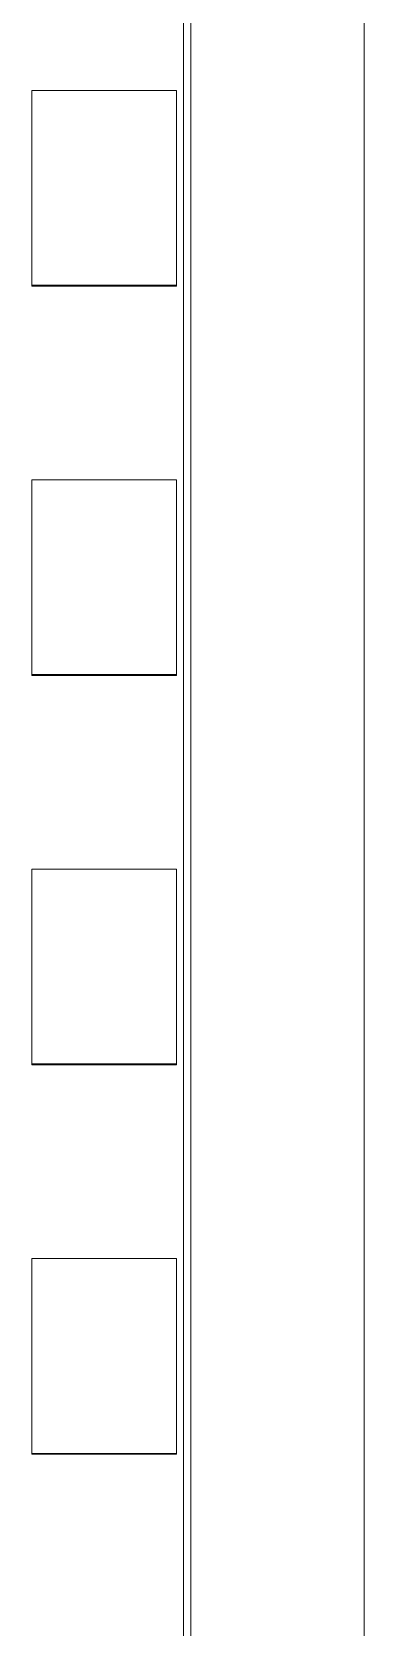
# Model space of a CAD drawing. Header units: millimetres. Extents: x 4134 to 7422, y 1400 to 3585.
# Drawn here: x 5975.35 to 5979.95, y 3270.73 to 3292.86 of the extents above; entities that cross this region are included whole.
import ezdxf

# ---------------------------------------------------------------- set-up
doc = ezdxf.new("R2010")
doc.units = ezdxf.units.MM
doc.layers.add('000-PI-Oprema', color=30, linetype='Continuous', lineweight=5)

# ---------------------------------------------------------------- blocks, each defined once
blk = doc.blocks.new('S7-1500 AI HS - 6ES7531-7NF10-0AB0')
at = {"layer": '000-PI-Oprema', "color": 0, "linetype": 'ByBlock', "lineweight": 0}
for p, q in [((4.4, 132.4), (4.4, 23.585)), ((2.3, 63.564), (2.3, 66.266)), ((4.3, 66.266), (2.3, 66.266)), ((4.3, 63.564), (4.3, 66.266)), ((2.3, 63.55), (2.3, 63.564)), ((4.3, 63.564), (2.3, 63.564)), ((4.3, 63.55), (2.3, 63.55)), ((4.3, 63.55), (4.3, 63.564)), ((2.3, 58.163), (2.3, 60.864)), ((4.3, 60.864), (2.3, 60.864)), ((4.3, 58.163), (4.3, 60.864)), ((2.3, 58.15), (2.3, 58.163)), ((4.3, 58.163), (2.3, 58.163)), ((4.3, 58.15), (2.3, 58.15)), ((4.3, 58.15), (4.3, 58.163)), ((2.3, 52.761), (2.3, 55.462)), ((4.3, 55.462), (2.3, 55.462)), ((4.3, 52.761), (4.3, 55.462)), ((2.3, 52.75), (2.3, 52.761)), ((4.3, 52.761), (2.3, 52.761)), ((4.3, 52.75), (2.3, 52.75)), ((4.3, 52.75), (4.3, 52.761)), ((2.3, 47.36), (2.3, 50.061)), ((4.3, 50.061), (2.3, 50.061)), ((4.3, 47.36), (4.3, 50.061)), ((2.3, 47.35), (2.3, 47.36)), ((4.3, 47.36), (2.3, 47.36)), ((4.3, 47.35), (4.3, 47.36)), ((4.3, 47.35), (2.3, 47.35))]:
    blk.add_line(p, q, dxfattribs=at)
for points, knots in [([(4.5, 132.586), (4.5, 129.542), (4.5, 119.972), (4.5, 105.802), (4.5, 91.235), (4.5, 77.025), (4.5, 62.731), (4.5, 47.245), (4.5, 34.605), (4.5, 26.64), (4.5, 23.299)], [0, 0, 0, 0, 0.083934, 0.263736, 0.389889, 0.484142, 0.653794, 0.78188, 0.908517, 1, 1, 1, 1]), ([(6.9, 129.52), (6.9, 127.497), (6.9, 118.948), (6.9, 105.802), (6.9, 91.235), (6.9, 77.025), (6.9, 62.731), (6.9, 47.245), (6.9, 34.486), (6.9, 25.605), (6.9, 21.348), (6.9, 20.55)], [0, 0, 0, 0, 0.055935, 0.236292, 0.362833, 0.457376, 0.627551, 0.756032, 0.883059, 0.978086, 1, 1, 1, 1])]:
    blk.add_open_spline(points, degree=3, knots=knots, dxfattribs=at)

msp = doc.modelspace()

# ---------------------------------------------------------------- block references
at = {"layer": '000-PI-Oprema', "color": 0, "linetype": 'ByBlock', "lineweight": 0}
msp.add_blockref('S7-1500 AI HS - 6ES7531-7NF10-0AB0', (5973.048, 3225.785), dxfattribs=at)

doc.saveas('drawing.dxf')
